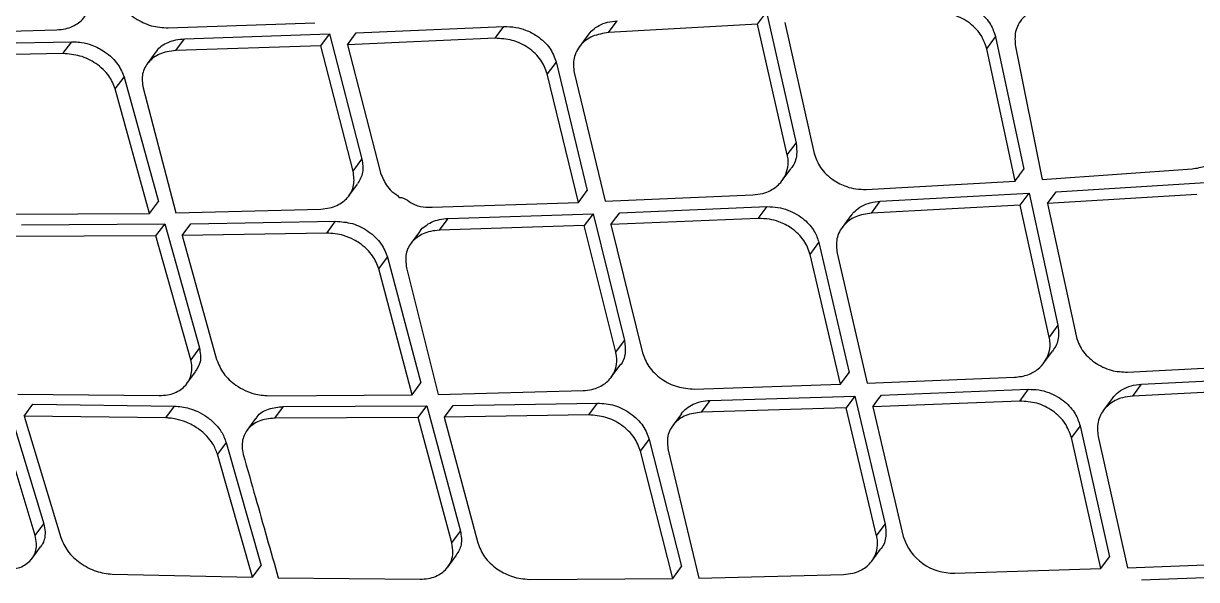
# Model space of a CAD drawing. Extents: x 832 to 912, y 781 to 934.
# Drawn here: x 894.885 to 896.196, y 879.532 to 880.153 of the extents above; entities that cross this region are included whole.
import ezdxf

# ---------------------------------------------------------------- set-up
doc = ezdxf.new("R2010")
doc.units = 0
doc.header["$MEASUREMENT"] = 0
doc.layers.add('1', color=4, linetype='Continuous')

# ---------------------------------------------------------------- blocks, each defined once
blk = doc.blocks.new('2026 SOVEREIGN HL')
at = {"layer": '1', "color": 3, "linetype": 'Continuous', "lineweight": 25}
for p, q in [((63.9761, 83.0574), (63.9859, 83.0707)), ((63.9859, 83.0707), (64.0191, 82.9246)), ((63.0308, 83.0466), (63.1928, 83.0511)), ((63.3174, 83.0532), (63.4813, 83.059)), ((63.5275, 83.0476), (63.6925, 83.0548)), ((63.6827, 83.0416), (63.6925, 83.0548)), ((63.8095, 83.0479), (63.8193, 83.0612)), ((63.9761, 83.0574), (63.8095, 83.0479)), ((64.0093, 82.9114), (63.9761, 83.0574)), ((64.0064, 83.0592), (64.0394, 82.9129)), ((63.0478, 83.0349), (63.2095, 83.0377)), ((63.1997, 83.0245), (63.2095, 83.0377)), ((63.3258, 83.0278), (63.3356, 83.041)), ((63.3356, 83.041), (63.4977, 83.0465)), ((63.4879, 83.0332), (63.4977, 83.0464)), ((63.4977, 83.0465), (63.5339, 82.9064)), ((63.5178, 83.0344), (63.5275, 83.0476)), ((63.6827, 83.0416), (63.5178, 83.0344)), ((63.7865, 83.0452), (63.7766, 83.0318)), ((64.2322, 83.03), (64.2421, 83.0433)), ((64.2421, 83.0434), (64.2737, 82.8953)), ((63.1997, 83.0245), (63.038, 83.0217)), ((63.3037, 83.0263), (63.2939, 83.013)), ((63.4879, 83.0332), (63.3258, 83.0278)), ((63.5241, 82.8931), (63.4879, 83.0332)), ((63.5178, 83.0344), (63.5541, 82.8927)), ((64.2639, 82.882), (64.2322, 83.03)), ((64.2642, 83.0326), (64.2942, 82.8838)), ((63.7509, 83.0151), (63.7411, 83.0019)), ((63.7509, 83.0152), (63.7858, 82.8715)), ((63.2582, 82.985), (63.268, 82.9982)), ((63.268, 82.9982), (63.3064, 82.8592)), ((63.7761, 82.8583), (63.7411, 83.0019)), ((63.7711, 83.0033), (63.8059, 82.8595)), ((63.2966, 82.846), (63.2582, 82.985)), ((63.2892, 82.9861), (63.3259, 82.8464)), ((64.0093, 82.9114), (64.0191, 82.9246)), ((63.5241, 82.8931), (63.5339, 82.9064)), ((64.0036, 82.8826), (64.0133, 82.8958)), ((64.2942, 82.8838), (64.4617, 82.8957)), ((63.5193, 82.8655), (63.529, 82.8787)), ((64.0975, 82.8728), (64.2639, 82.882)), ((64.3098, 82.8702), (64.4769, 82.8804)), ((63.7761, 82.8583), (63.7858, 82.8715)), ((63.8059, 82.8595), (63.9707, 82.8666)), ((64.1133, 82.8595), (64.2795, 82.8685)), ((64.2697, 82.8552), (64.2795, 82.8684)), ((64.2795, 82.8685), (64.3117, 82.7211)), ((64.3, 82.8569), (64.3098, 82.8702)), ((64.4671, 82.8671), (64.3, 82.8569)), ((63.2966, 82.846), (63.3064, 82.8592)), ((63.6123, 82.8528), (63.7761, 82.8583)), ((63.822, 82.8466), (63.9867, 82.8535)), ((63.9769, 82.8402), (63.9867, 82.8535)), ((64.1035, 82.8463), (64.1133, 82.8595)), ((64.2697, 82.8552), (64.1035, 82.8463)), ((64.3019, 82.7078), (64.2697, 82.8552)), ((64.3, 82.8569), (64.332, 82.7093)), ((63.1362, 82.8449), (63.2966, 82.846)), ((63.3259, 82.8464), (63.4879, 82.8508)), ((63.6205, 82.8271), (63.6303, 82.8403)), ((63.6303, 82.8403), (63.7922, 82.8455)), ((63.7922, 82.8455), (63.7824, 82.8323)), ((63.7922, 82.8455), (63.8273, 82.7039)), ((63.9769, 82.8402), (63.8123, 82.8334)), ((64.0805, 82.8435), (64.0706, 82.8301)), ((63.1532, 82.8332), (63.3134, 82.8341)), ((63.3036, 82.8209), (63.3134, 82.834)), ((63.3134, 82.8341), (63.3522, 82.6957)), ((63.3329, 82.8212), (63.3426, 82.8344)), ((63.3426, 82.8344), (63.5043, 82.8371)), ((63.4945, 82.8239), (63.5043, 82.8371)), ((63.7824, 82.8323), (63.6205, 82.8271)), ((63.8175, 82.6907), (63.7824, 82.8323)), ((63.8122, 82.8334), (63.8475, 82.6902)), ((63.3036, 82.8209), (63.1434, 82.82)), ((63.3425, 82.6825), (63.3036, 82.8209)), ((63.4945, 82.8239), (63.3329, 82.8212)), ((63.3329, 82.8212), (63.3715, 82.6826)), ((63.5983, 82.8254), (63.5885, 82.8122)), ((64.0349, 82.8), (64.0447, 82.8133)), ((64.0447, 82.8133), (64.0786, 82.6682)), ((64.0688, 82.655), (64.0349, 82.8)), ((64.0649, 82.8014), (64.0986, 82.6561)), ((63.5527, 82.7839), (63.5624, 82.7971)), ((63.5624, 82.7971), (63.5996, 82.6565)), ((63.5899, 82.6433), (63.5527, 82.7839)), ((63.5836, 82.785), (63.6191, 82.6437)), ((64.3117, 82.7211), (64.3019, 82.7078)), ((63.3522, 82.6957), (63.3425, 82.6825)), ((63.8175, 82.6907), (63.8273, 82.7039)), ((64.2961, 82.6789), (64.3058, 82.692)), ((63.3383, 82.6558), (63.348, 82.669)), ((63.8125, 82.6628), (63.8222, 82.676)), ((64.3897, 82.6686), (64.5556, 82.6772)), ((63.5899, 82.6433), (63.5996, 82.6565)), ((64.0986, 82.6561), (64.2632, 82.6628)), ((64.4053, 82.6551), (64.5711, 82.6635)), ((63.1491, 82.6441), (63.3074, 82.6424)), ((63.4294, 82.6422), (63.5899, 82.6433)), ((63.6191, 82.6437), (63.781, 82.648)), ((63.9054, 82.6497), (64.0688, 82.655)), ((64.1146, 82.643), (64.2789, 82.6494)), ((64.2691, 82.6362), (64.2789, 82.6494)), ((64.3955, 82.6419), (64.4053, 82.6551)), ((64.5613, 82.6502), (64.3955, 82.6418)), ((63.1376, 82.6332), (63.1782, 82.4991)), ((63.1565, 82.6195), (63.1662, 82.6326)), ((63.1662, 82.6327), (63.3243, 82.6306)), ((63.3146, 82.6174), (63.3243, 82.6306)), ((63.4364, 82.617), (63.4461, 82.6302)), ((63.4461, 82.6302), (63.6064, 82.631)), ((63.5967, 82.6178), (63.6064, 82.631)), ((63.6064, 82.631), (63.6439, 82.491)), ((63.6356, 82.6314), (63.6259, 82.6182)), ((63.6356, 82.6314), (63.7972, 82.634)), ((63.7874, 82.6208), (63.7972, 82.634)), ((63.9133, 82.6238), (63.923, 82.637)), ((63.9231, 82.637), (64.0848, 82.6419)), ((64.0848, 82.6419), (64.075, 82.6287)), ((64.0848, 82.6419), (64.1188, 82.4988)), ((64.2691, 82.6362), (64.1048, 82.6297)), ((64.1048, 82.6297), (64.1389, 82.485)), ((64.3724, 82.639), (64.3625, 82.6256)), ((63.1685, 82.4859), (63.1279, 82.62)), ((63.1565, 82.6195), (63.1972, 82.4838)), ((63.3146, 82.6174), (63.1565, 82.6195)), ((63.4151, 82.6166), (63.4054, 82.6034)), ((63.5967, 82.6178), (63.4364, 82.617)), ((63.6342, 82.4778), (63.5967, 82.6178)), ((63.7874, 82.6208), (63.6259, 82.6182)), ((63.6259, 82.6182), (63.6633, 82.4779)), ((63.891, 82.622), (63.8812, 82.6088)), ((64.075, 82.6287), (63.9133, 82.6238)), ((64.109, 82.4856), (64.075, 82.6287)), ((64.3365, 82.6087), (64.3268, 82.5954)), ((64.3366, 82.6087), (64.3694, 82.4622)), ((63.3821, 82.5901), (63.3724, 82.5769)), ((63.3821, 82.5901), (63.4214, 82.4524)), ((63.8452, 82.5802), (63.8549, 82.5934)), ((63.855, 82.5934), (63.891, 82.4513)), ((64.3596, 82.449), (64.3268, 82.5954)), ((64.3567, 82.5967), (64.3894, 82.45)), ((63.4117, 82.4393), (63.3724, 82.5769)), ((63.8812, 82.4381), (63.8452, 82.5802)), ((63.8761, 82.5813), (63.9105, 82.4384)), ((63.1685, 82.4859), (63.1782, 82.4991)), ((64.109, 82.4856), (64.1188, 82.4988)), ((63.6342, 82.4778), (63.6439, 82.491)), ((63.165, 82.4601), (63.1747, 82.4733)), ((63.6299, 82.4508), (63.6396, 82.4639)), ((64.1038, 82.4575), (64.1135, 82.4706)), ((64.3596, 82.449), (64.3694, 82.4622)), ((63.4117, 82.4393), (63.4214, 82.4524)), ((63.8812, 82.4381), (63.891, 82.4513)), ((64.1964, 82.4441), (64.3596, 82.449)), ((64.3894, 82.45), (64.5536, 82.4562)), ((63.2548, 82.4428), (63.4117, 82.4393)), ((63.4404, 82.4388), (63.5988, 82.4372)), ((63.7208, 82.437), (63.8812, 82.4381)), ((63.9105, 82.4384), (64.0722, 82.4425)), ((64.4051, 82.4366), (64.5691, 82.4426))]:
    blk.add_line(p, q, dxfattribs=at)
at = {"layer": '1', "color": 3, "linetype": 'Continuous', "lineweight": 25, "flags": 128}
for points in [[(63.8122, 82.8334), (63.8177, 82.8408), (63.822, 82.8466)], [(64.0688, 82.655), (64.0743, 82.6624), (64.0786, 82.6682)], [(64.1048, 82.6297), (64.1103, 82.6372), (64.1145, 82.643)]]:
    blk.add_lwpolyline(points, dxfattribs=at)
at = {"layer": '1', "color": 3, "linetype": 'Continuous', "lineweight": 25}
blk.add_arc((64.1946, 82.5023), 0.0583, 197.2795, 271.8099, dxfattribs=at)
for points, knots in [([(61.4518, 83.0372), (61.506, 83.057), (61.615, 83.0966), (61.8062, 83.1714), (62.0139, 83.2554), (62.2384, 83.3481), (62.477, 83.4475), (62.7729, 83.5709), (63.1308, 83.7191), (63.5535, 83.8893), (63.9923, 84.0609), (64.2948, 84.1708), (64.4463, 84.2259)], [0, 0, 0, 0, 0.080976, 0.162706, 0.245456, 0.32577, 0.407714, 0.491267, 0.616464, 0.743326, 0.871464, 1, 1, 1, 1]), ([(63.1928, 83.0511), (63.1961, 83.0513), (63.2024, 83.0519), (63.2132, 83.0556), (63.2238, 83.0634), (63.2309, 83.077), (63.2295, 83.0876), (63.2288, 83.093)], [0, 0, 0, 0, 0.135248, 0.263922, 0.500724, 0.749243, 1, 1, 1, 1]), ([(63.2588, 83.0926), (63.2607, 83.0877), (63.2637, 83.08), (63.272, 83.0706), (63.2825, 83.0621), (63.2983, 83.0544), (63.311, 83.0536), (63.3174, 83.0532)], [0, 0, 0, 0, 0.227637, 0.358674, 0.500737, 0.750228, 1, 1, 1, 1]), ([(64.1839, 83.0833), (64.1877, 83.0834), (64.1952, 83.0834), (64.2062, 83.0807), (64.216, 83.0764), (64.2269, 83.0691), (64.2372, 83.0581), (64.2405, 83.0481), (64.2421, 83.0434)], [0, 0, 0, 0, 0.149599, 0.292119, 0.427531, 0.555982, 0.791228, 1, 1, 1, 1]), ([(64.3044, 83.0791), (64.2982, 83.078), (64.2858, 83.0758), (64.2738, 83.0665), (64.2673, 83.0571), (64.2632, 83.0466), (64.2638, 83.0381), (64.2642, 83.0326)], [0, 0, 0, 0, 0.249718, 0.499137, 0.632669, 0.760761, 1, 1, 1, 1]), ([(64.2322, 83.03), (64.2303, 83.0356), (64.2274, 83.044), (64.219, 83.0537), (64.2089, 83.062), (64.1934, 83.0694), (64.1805, 83.0698), (64.174, 83.07)], [0, 0, 0, 0, 0.245761, 0.3721461, 0.5007499, 0.7498845, 1, 1, 1, 1]), ([(63.6925, 83.0548), (63.697, 83.0547), (63.7052, 83.0545), (63.7179, 83.0508), (63.7287, 83.0453), (63.7376, 83.038), (63.746, 83.0285), (63.749, 83.0204), (63.7509, 83.0152)], [0, 0, 0, 0, 0.177497, 0.320279, 0.500924, 0.633445, 0.760916, 1, 1, 1, 1]), ([(63.7866, 83.0451), (63.7881, 83.0471), (63.7916, 83.0513), (63.799, 83.0562), (63.8084, 83.06), (63.8156, 83.0608), (63.8193, 83.0612)], [0, 0, 0, 0, 0.210337, 0.460416, 0.723597, 1, 1, 1, 1]), ([(63.2095, 83.0377), (63.2099, 83.0377), (63.2111, 83.0377), (63.2147, 83.0377), (63.2219, 83.037), (63.2334, 83.0339), (63.2452, 83.0278), (63.2547, 83.0201), (63.2631, 83.0107), (63.2661, 83.003), (63.268, 82.9982)], [0, 0, 0, 0, 0.017175, 0.047383, 0.146726, 0.297882, 0.500605, 0.642125, 0.77268, 1, 1, 1, 1]), ([(63.304, 83.0261), (63.3042, 83.0265), (63.3064, 83.0317), (63.3148, 83.0363), (63.3258, 83.0402), (63.3323, 83.0407), (63.3356, 83.041)], [0, 0, 0, 0, 0.043861, 0.511244, 0.753211, 1, 1, 1, 1]), ([(63.7411, 83.0019), (63.7391, 83.0072), (63.7362, 83.0153), (63.7277, 83.0248), (63.7175, 83.0331), (63.702, 83.0406), (63.6891, 83.0412), (63.6827, 83.0416)], [0, 0, 0, 0, 0.240694, 0.368336, 0.500597, 0.749891, 1, 1, 1, 1]), ([(63.8095, 83.0479), (63.8034, 83.047), (63.7911, 83.0451), (63.7795, 83.0362), (63.7734, 83.0272), (63.7696, 83.0171), (63.7705, 83.0088), (63.7711, 83.0033)], [0, 0, 0, 0, 0.249682, 0.499352, 0.628311, 0.754852, 1, 1, 1, 1]), ([(63.2582, 82.985), (63.2562, 82.99), (63.2531, 82.9978), (63.2446, 83.0072), (63.2343, 83.0154), (63.2188, 83.0231), (63.2061, 83.024), (63.1997, 83.0245)], [0, 0, 0, 0, 0.237284, 0.365816, 0.500621, 0.750229, 1, 1, 1, 1]), ([(63.3258, 83.0278), (63.3225, 83.0275), (63.3161, 83.027), (63.3052, 83.0233), (63.2945, 83.0156), (63.2872, 83.0021), (63.2885, 82.9914), (63.2892, 82.9861)], [0, 0, 0, 0, 0.135969, 0.264871, 0.500693, 0.747817, 1, 1, 1, 1]), ([(64.4617, 82.8957), (64.467, 82.8965), (64.4769, 82.8981), (64.4884, 82.9051), (64.4959, 82.9134), (64.501, 82.9236), (64.503, 82.9338), (64.5018, 82.9404), (64.5014, 82.9426)], [0, 0, 0, 0, 0.213577, 0.40193, 0.56496, 0.702656, 0.901437, 1, 1, 1, 1]), ([(64.0191, 82.9246), (64.0196, 82.9202), (64.0207, 82.9106), (64.0173, 82.9007), (64.0136, 82.8964), (64.0132, 82.8959)], [0, 0, 0, 0, 0.429016, 0.934336, 1, 1, 1, 1]), ([(63.5339, 82.9064), (63.5346, 82.9014), (63.5361, 82.8913), (63.5314, 82.883), (63.5289, 82.8788)], [0, 0, 0, 0, 0.49163, 1, 1, 1, 1]), ([(63.9707, 82.8666), (63.9745, 82.867), (63.9815, 82.8677), (63.9926, 82.8721), (64.0011, 82.8787), (64.0073, 82.888), (64.0104, 82.8977), (64.0106, 82.9066), (64.0094, 82.9108), (64.0093, 82.9114)], [0, 0, 0, 0, 0.153147, 0.283142, 0.502411, 0.626624, 0.793333, 0.975033, 1, 1, 1, 1]), ([(64.0394, 82.9129), (64.0413, 82.9075), (64.0442, 82.8993), (64.0526, 82.8896), (64.0621, 82.8818), (64.0736, 82.8761), (64.0864, 82.8729), (64.0937, 82.8728), (64.0975, 82.8728)], [0, 0, 0, 0, 0.241171, 0.368519, 0.499975, 0.714852, 0.848729, 1, 1, 1, 1]), ([(63.4879, 82.8508), (63.4912, 82.8511), (63.4976, 82.8517), (63.5084, 82.8554), (63.519, 82.8633), (63.5262, 82.877), (63.5248, 82.8878), (63.5241, 82.8931)], [0, 0, 0, 0, 0.137585, 0.267043, 0.500752, 0.751128, 1, 1, 1, 1]), ([(63.5541, 82.8927), (63.556, 82.8877), (63.5591, 82.88), (63.5671, 82.8698), (63.5732, 82.867), (63.5756, 82.8638), (63.5822, 82.8641), (63.5906, 82.8543), (63.6038, 82.8529), (63.61, 82.8528), (63.6123, 82.8528)], [0, 0, 0, 0, 0.232178, 0.361866, 0.499937, 0.50013, 0.50016, 0.749334, 0.906227, 1, 1, 1, 1]), ([(64.2639, 82.882), (64.2657, 82.8845), (64.269, 82.8889), (64.2723, 82.8933), (64.2737, 82.8953)], [0, 0, 0, 0, 0.560023, 1, 1, 1, 1]), ([(63.9867, 82.8535), (63.9907, 82.8534), (63.9985, 82.8532), (64.0099, 82.85), (64.0199, 82.8452), (64.0305, 82.8376), (64.0401, 82.8269), (64.0433, 82.8175), (64.0447, 82.8133)], [0, 0, 0, 0, 0.158898, 0.30815, 0.447699, 0.577621, 0.807679, 1, 1, 1, 1]), ([(64.0806, 82.8434), (64.082, 82.8452), (64.0852, 82.8493), (64.0925, 82.8543), (64.102, 82.8583), (64.1095, 82.8591), (64.1133, 82.8595)], [0, 0, 0, 0, 0.192188, 0.445982, 0.715254, 1, 1, 1, 1]), ([(63.5985, 82.8253), (63.5986, 82.8256), (63.5998, 82.8283), (63.6046, 82.8319), (63.6116, 82.8365), (63.6204, 82.8395), (63.6269, 82.84), (63.6303, 82.8403)], [0, 0, 0, 0, 0.029453, 0.262361, 0.501691, 0.747539, 1, 1, 1, 1]), ([(64.0349, 82.8), (64.033, 82.8054), (64.0301, 82.8136), (64.0217, 82.8232), (64.0126, 82.8308), (64.0015, 82.8364), (63.9887, 82.84), (63.9811, 82.8401), (63.9769, 82.8402)], [0, 0, 0, 0, 0.242282, 0.369247, 0.499841, 0.698208, 0.836263, 1, 1, 1, 1]), ([(64.1035, 82.8463), (64.0974, 82.8453), (64.0851, 82.8434), (64.0734, 82.8345), (64.0673, 82.8254), (64.0635, 82.8152), (64.0644, 82.8069), (64.0649, 82.8014)], [0, 0, 0, 0, 0.249607, 0.499281, 0.6295, 0.756481, 1, 1, 1, 1]), ([(63.5043, 82.8371), (63.5106, 82.8367), (63.5234, 82.8358), (63.5389, 82.8279), (63.5492, 82.8194), (63.5575, 82.8099), (63.5605, 82.8021), (63.5624, 82.7971)], [0, 0, 0, 0, 0.250014, 0.499894, 0.639024, 0.768907, 1, 1, 1, 1]), ([(63.6205, 82.8271), (63.6172, 82.8268), (63.6107, 82.8263), (63.5998, 82.8225), (63.5891, 82.8147), (63.5817, 82.8011), (63.583, 82.7904), (63.5836, 82.785)], [0, 0, 0, 0, 0.138342, 0.268069, 0.500749, 0.749549, 1, 1, 1, 1]), ([(63.5527, 82.7839), (63.5508, 82.7889), (63.5477, 82.7967), (63.5394, 82.8062), (63.5322, 82.8122), (63.5235, 82.8174), (63.5112, 82.8227), (63.5009, 82.8235), (63.4945, 82.8239)], [0, 0, 0, 0, 0.232672, 0.362128, 0.500051, 0.593294, 0.750417, 1, 1, 1, 1]), ([(65.2939, 79.7025), (64.8285, 80.0795), (64.1129, 80.6591), (62.8118, 81.69), (61.978, 82.3464), (61.3973, 82.8036)], [0, 0, 0, 0, 0.360925, 0.55487, 1, 1, 1, 1]), ([(61.3533, 82.7876), (61.4809, 82.6836), (61.7413, 82.4714), (62.1237, 82.1604), (62.4895, 81.8632), (62.8226, 81.5926), (63.1215, 81.3499), (63.3865, 81.1347), (63.6181, 80.9467), (63.818, 80.7843), (64.0052, 80.6322), (64.1895, 80.4824), (64.3846, 80.3237), (64.5854, 80.1603), (64.7957, 79.9891), (65.0202, 79.8062), (65.2592, 79.6114), (65.5153, 79.4025), (65.7928, 79.1761), (66.1009, 78.9244), (66.4468, 78.6418), (66.8224, 78.3345), (67.2266, 78.0038), (67.6579, 77.651), (68.1234, 77.2704), (68.6072, 76.8749), (68.9361, 76.6068), (69.0982, 76.4746)], [0, 0, 0, 0, 0.049445, 0.100866, 0.148055, 0.191016, 0.22976, 0.263698, 0.293563, 0.319356, 0.341079, 0.366002, 0.390687, 0.416599, 0.443737, 0.472101, 0.503524, 0.536326, 0.571311, 0.611051, 0.655739, 0.705377, 0.75672, 0.812473, 0.872625, 0.937195, 1, 1, 1, 1]), ([(64.3117, 82.7211), (64.3122, 82.7169), (64.3132, 82.7075), (64.31, 82.6975), (64.3062, 82.6929), (64.3056, 82.6921)], [0, 0, 0, 0, 0.4055394, 0.9028658, 1, 1, 1, 1]), ([(64.2632, 82.6628), (64.2684, 82.6634), (64.2782, 82.6647), (64.2895, 82.6713), (64.2969, 82.6793), (64.3019, 82.6891), (64.3038, 82.6992), (64.3024, 82.7056), (64.3019, 82.7078)], [0, 0, 0, 0, 0.211637, 0.398598, 0.560791, 0.698179, 0.897981, 1, 1, 1, 1]), ([(64.332, 82.7093), (64.3338, 82.7038), (64.3367, 82.6954), (64.345, 82.6857), (64.3528, 82.6792), (64.3617, 82.6741), (64.3741, 82.6692), (64.3835, 82.6689), (64.3897, 82.6686)], [0, 0, 0, 0, 0.243229, 0.370116, 0.500139, 0.633008, 0.760748, 1, 1, 1, 1]), ([(63.3522, 82.6957), (63.3531, 82.6903), (63.3548, 82.6804), (63.3498, 82.6727), (63.3476, 82.6693)], [0, 0, 0, 0, 0.548766, 1, 1, 1, 1]), ([(63.8273, 82.7039), (63.8279, 82.6992), (63.8291, 82.6892), (63.8257, 82.6797), (63.8222, 82.6761), (63.8222, 82.676)], [0, 0, 0, 0, 0.474803, 0.992665, 1, 1, 1, 1]), ([(63.3074, 82.6424), (63.3105, 82.6426), (63.3166, 82.6428), (63.3273, 82.646), (63.3379, 82.6533), (63.3433, 82.6643), (63.3442, 82.6743), (63.3431, 82.6798), (63.3425, 82.6825)], [0, 0, 0, 0, 0.129009, 0.255542, 0.500117, 0.741845, 0.868996, 1, 1, 1, 1]), ([(63.3715, 82.6826), (63.3737, 82.6773), (63.378, 82.6667), (63.3907, 82.655), (63.4029, 82.648), (63.4153, 82.6433), (63.4241, 82.6426), (63.4294, 82.6422)], [0, 0, 0, 0, 0.24957, 0.499107, 0.651197, 0.785516, 1, 1, 1, 1]), ([(63.781, 82.648), (63.7843, 82.6483), (63.7908, 82.6488), (63.8016, 82.6527), (63.8101, 82.659), (63.8161, 82.6681), (63.819, 82.6775), (63.8189, 82.6859), (63.8177, 82.6902), (63.8175, 82.6907)], [0, 0, 0, 0, 0.138868, 0.266399, 0.501189, 0.625741, 0.792265, 0.974128, 1, 1, 1, 1]), ([(63.8475, 82.6902), (63.8494, 82.685), (63.8524, 82.677), (63.8607, 82.6674), (63.8708, 82.6589), (63.8863, 82.6511), (63.899, 82.6502), (63.9054, 82.6497)], [0, 0, 0, 0, 0.236863, 0.36557, 0.500661, 0.750094, 1, 1, 1, 1]), ([(64.2789, 82.6494), (64.2828, 82.6493), (64.2903, 82.6492), (64.3014, 82.6461), (64.3112, 82.6414), (64.3219, 82.6339), (64.3318, 82.6229), (64.3351, 82.6132), (64.3366, 82.6087)], [0, 0, 0, 0, 0.153107, 0.298161, 0.435204, 0.564289, 0.79764, 1, 1, 1, 1]), ([(64.3726, 82.6389), (64.3738, 82.6405), (64.3768, 82.6446), (64.3839, 82.6496), (64.3936, 82.6538), (64.4013, 82.6547), (64.4053, 82.6551)], [0, 0, 0, 0, 0.169063, 0.427552, 0.704508, 1, 1, 1, 1]), ([(63.3243, 82.6306), (63.3298, 82.6301), (63.3387, 82.6293), (63.351, 82.6245), (63.3613, 82.6185), (63.3701, 82.6108), (63.3779, 82.6011), (63.3806, 82.5941), (63.3821, 82.5901)], [0, 0, 0, 0, 0.22039, 0.353909, 0.502006, 0.669249, 0.808101, 1, 1, 1, 1]), ([(63.4156, 82.6163), (63.416, 82.6172), (63.4184, 82.6224), (63.429, 82.6283), (63.4405, 82.6296), (63.4461, 82.6302)], [0, 0, 0, 0, 0.085119, 0.545271, 1, 1, 1, 1]), ([(63.7972, 82.634), (63.8035, 82.6335), (63.8163, 82.6326), (63.8317, 82.6246), (63.8418, 82.6161), (63.8501, 82.6065), (63.853, 82.5986), (63.855, 82.5934)], [0, 0, 0, 0, 0.250928, 0.501549, 0.636543, 0.76473, 1, 1, 1, 1]), ([(63.8911, 82.622), (63.8911, 82.6221), (63.8922, 82.6246), (63.8969, 82.6282), (63.9039, 82.633), (63.9129, 82.6361), (63.9196, 82.6367), (63.923, 82.637)], [0, 0, 0, 0, 0.011951, 0.245949, 0.488569, 0.739901, 1, 1, 1, 1]), ([(64.3268, 82.5954), (64.3249, 82.6009), (64.322, 82.6093), (64.3136, 82.619), (64.3037, 82.6274), (64.2883, 82.6351), (64.2755, 82.6358), (64.2691, 82.6362)], [0, 0, 0, 0, 0.244754, 0.371415, 0.500703, 0.750091, 1, 1, 1, 1]), ([(64.3955, 82.6419), (64.3915, 82.6414), (64.3853, 82.6407), (64.3742, 82.6365), (64.3654, 82.6301), (64.3592, 82.6209), (64.3553, 82.6106), (64.3562, 82.6022), (64.3567, 82.5967)], [0, 0, 0, 0, 0.159822, 0.250604, 0.499755, 0.631344, 0.7587, 1, 1, 1, 1]), ([(63.3724, 82.5769), (63.3708, 82.5809), (63.3682, 82.5879), (63.3604, 82.5976), (63.3505, 82.6062), (63.3385, 82.6127), (63.3274, 82.6161), (63.3197, 82.6172), (63.3159, 82.6174), (63.3146, 82.6174)], [0, 0, 0, 0, 0.190543, 0.330535, 0.500105, 0.694283, 0.842441, 0.944352, 1, 1, 1, 1]), ([(63.4364, 82.617), (63.4333, 82.6169), (63.4272, 82.6165), (63.4164, 82.6133), (63.4058, 82.606), (63.4005, 82.595), (63.3995, 82.585), (63.4006, 82.5795), (63.4012, 82.5767)], [0, 0, 0, 0, 0.129968, 0.256795, 0.500117, 0.740032, 0.867622, 1, 1, 1, 1]), ([(63.8452, 82.5802), (63.8433, 82.5854), (63.8403, 82.5934), (63.832, 82.603), (63.8219, 82.6115), (63.8064, 82.6193), (63.7938, 82.6203), (63.7874, 82.6208)], [0, 0, 0, 0, 0.236746, 0.365365, 0.500563, 0.750076, 1, 1, 1, 1]), ([(63.9133, 82.6238), (63.9073, 82.623), (63.8953, 82.6214), (63.882, 82.6115), (63.8743, 82.5976), (63.8755, 82.5867), (63.8761, 82.5813)], [0, 0, 0, 0, 0.250112, 0.50006, 0.751169, 1, 1, 1, 1]), ([(63.4012, 82.5767), (63.4058, 82.5606), (63.4188, 82.5146), (63.4319, 82.4686), (63.4404, 82.4388)], [0, 0, 0, 0, 0.350452, 1, 1, 1, 1]), ([(63.1782, 82.4991), (63.1789, 82.4961), (63.1803, 82.4902), (63.1792, 82.4821), (63.1772, 82.4765), (63.1751, 82.474), (63.1746, 82.4734)], [0, 0, 0, 0, 0.31655, 0.619523, 0.90893, 1, 1, 1, 1]), ([(64.1188, 82.4988), (64.1193, 82.4942), (64.1205, 82.4845), (64.1172, 82.4749), (64.1136, 82.471), (64.1134, 82.4707)], [0, 0, 0, 0, 0.453921, 0.964927, 1, 1, 1, 1]), ([(63.1355, 82.4481), (63.1412, 82.4484), (63.1497, 82.449), (63.1586, 82.4537), (63.1655, 82.4596), (63.1695, 82.4677), (63.1705, 82.4773), (63.1692, 82.4829), (63.1685, 82.4859)], [0, 0, 0, 0, 0.244417, 0.371013, 0.500182, 0.723214, 0.854986, 1, 1, 1, 1]), ([(63.644, 82.491), (63.6448, 82.4856), (63.6464, 82.4757), (63.6415, 82.4678), (63.6392, 82.4642)], [0, 0, 0, 0, 0.533462, 1, 1, 1, 1]), ([(64.0722, 82.4425), (64.0757, 82.4428), (64.0822, 82.4434), (64.093, 82.4474), (64.1015, 82.4537), (64.1075, 82.4629), (64.1104, 82.4724), (64.1104, 82.481), (64.1092, 82.4852), (64.109, 82.4856)], [0, 0, 0, 0, 0.143627, 0.271946, 0.501787, 0.626195, 0.796231, 0.977552, 1, 1, 1, 1]), ([(63.1972, 82.4838), (63.1995, 82.4786), (63.2039, 82.4682), (63.2162, 82.4568), (63.2276, 82.4499), (63.2397, 82.4446), (63.2488, 82.4435), (63.2548, 82.4428)], [0, 0, 0, 0, 0.249785, 0.499116, 0.631754, 0.759593, 1, 1, 1, 1]), ([(63.5988, 82.4372), (63.6019, 82.4373), (63.6081, 82.4376), (63.6188, 82.4409), (63.6283, 82.4475), (63.634, 82.4573), (63.6363, 82.4673), (63.635, 82.4741), (63.6342, 82.4778)], [0, 0, 0, 0, 0.13082, 0.257932, 0.499896, 0.678513, 0.821479, 1, 1, 1, 1]), ([(63.6633, 82.4779), (63.6654, 82.4725), (63.6697, 82.4618), (63.6836, 82.4487), (63.6953, 82.4425), (63.7076, 82.4382), (63.7146, 82.4376), (63.7208, 82.437)], [0, 0, 0, 0, 0.249791, 0.49962, 0.721515, 0.749973, 1, 1, 1, 1])]:
    blk.add_open_spline(points, degree=3, knots=knots, dxfattribs=at)

msp = doc.modelspace()

# ---------------------------------------------------------------- block references
at = {"layer": '1'}
msp.add_blockref('2026 SOVEREIGN HL', (831.7292, 797.0948), dxfattribs=at)

doc.saveas('drawing.dxf')
